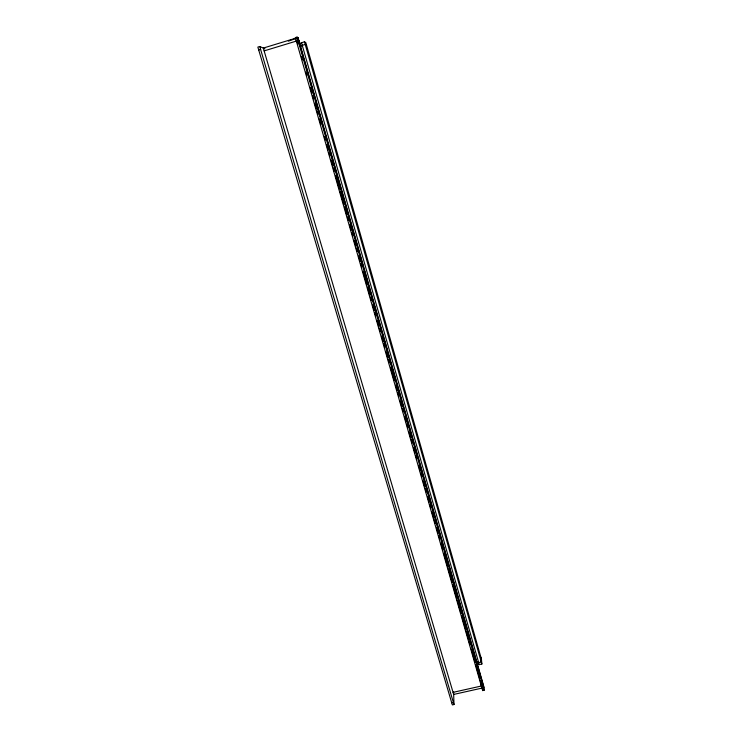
<?xml version="1.0" encoding="UTF-8"?>
<svg xmlns="http://www.w3.org/2000/svg" width="742" height="742" viewBox="0 0 742 742"><rect width="100%" height="100%" fill="white"/><g stroke="black" fill="none" stroke-linecap="round" stroke-linejoin="round"><path stroke-width="1.11" d="M299.759 43.49L304.452 41.747L305.787 42.582L481.456 659.239L481.864 664.016L479.239 664.609L477.319 663.784M302.244 45.345L300.538 46.18A17.697 1.901 -16.2 0 0 302.244 45.345L305.222 44.446L306.548 45.253M288.35 41.153L298.089 37.749L483.821 686.61L484.146 690.245L482.652 690.579L295.353 37.619L297.06 37.1L298.089 37.749M264.95 48.805L259.746 46.505L257.854 47.089L452.342 704.9L453.993 704.529L453.585 691.989M258.708 49.964L260.6 49.389M296.179 40.476L297.876 39.957L298.896 40.587M264.133 50.892L298.599 40.402M478.664 662.597L476.744 661.771A15.285 7.754 -16.1 0 1 478.664 662.597L481.289 662.003L480.881 657.236M453.056 692.351L483.32 685.58M482.801 687.917L453.668 694.438L263.299 48.072L297.783 37.564L483.914 687.667M451.72 702.785L453.371 702.414M295.353 37.619L296.095 38.074M259.746 46.505L453.993 704.529M297.06 37.1L484.146 690.245M296.911 40.912L297.867 44.26M301.382 56.513L302.337 59.852M305.852 72.104L306.808 75.452M310.323 87.704L311.918 93.269M312.558 95.495L313.523 98.844M314.793 103.296L316.389 108.87M317.029 111.096L317.993 114.435M319.264 118.896L320.869 124.461M324.375 136.714L325.339 140.062M326.61 144.514L328.214 150.088M328.845 152.314L329.81 155.653M331.08 160.114L332.685 165.679M333.325 167.905L334.28 171.254M335.56 175.706L339.391 189.071M340.031 191.306L343.861 204.671M344.501 206.897L346.737 214.698M347.377 216.924L348.332 220.263M349.612 224.724L351.207 230.289M351.847 232.515L352.802 235.863M354.082 240.315L355.678 245.89M356.318 248.116L357.273 251.455M358.553 255.916L360.148 261.481M360.788 263.707L361.744 267.055M363.023 271.507L366.854 284.872M367.494 287.108L369.729 294.899M370.369 297.134L371.325 300.473M372.605 304.925L374.2 310.499M374.84 312.725L375.795 316.064M377.075 320.525L378.67 326.09M379.31 328.326L380.275 331.665M381.546 336.117L383.141 341.691M383.781 343.917L384.746 347.256M386.016 351.717L387.621 357.282M388.252 359.518L389.216 362.857M390.487 367.309L394.327 380.683M395.597 385.135L397.202 390.7M397.833 392.935L398.797 396.274M400.068 400.726L401.672 406.301M402.312 408.527L403.268 411.875M404.548 416.327L406.143 421.892M406.783 424.127L407.738 427.466M409.018 431.918L410.614 437.492M411.253 439.718L412.209 443.057M413.489 447.519L415.084 453.084M415.724 455.319L416.679 458.658M418.599 465.345L420.195 470.91M420.835 473.136L421.79 476.485M423.07 480.937L424.665 486.511M425.305 488.737L426.26 492.076M427.54 496.537L429.136 502.102M429.776 504.328L430.731 507.676M432.011 512.128L433.606 517.703M434.246 519.929L435.202 523.268M436.482 527.729L438.077 533.294M438.717 535.52L439.672 538.868M440.952 543.32L442.547 548.894M443.827 553.346L447.658 566.712M448.298 568.938L452.128 582.312M452.768 584.538L456.608 597.904M457.239 600.13L461.079 613.504M461.719 615.73L465.549 629.095M466.189 631.321L468.425 639.122M469.065 641.348L470.02 644.696M471.3 649.148L475.13 662.513M475.77 664.749L479.601 678.114M480.241 680.34L482.05 688.483L483.543 688.149L483.228 684.514M304.452 41.747L481.864 664.016M301.475 42.646L479.239 664.609M482.439 688.001L482.652 690.579"/></g></svg>
